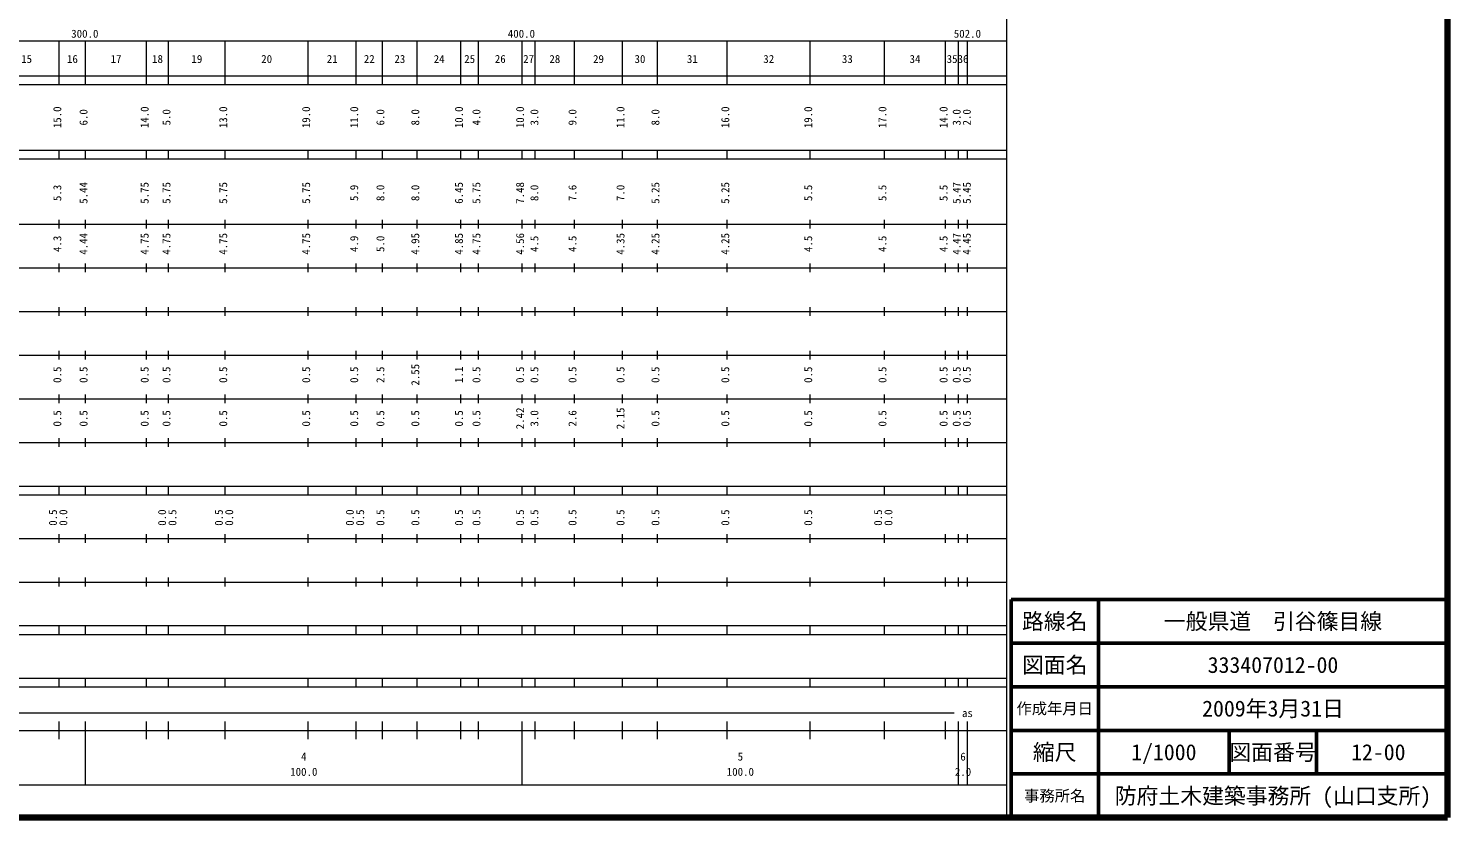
# Model space of a CAD drawing. Units: millimetres on the paper, enlarged 1000 times. Extents: x 40000 to 680000, y 20000 to 380000.
# Drawn here: x 354915 to 680000, y 20000 to 200886 of the extents above; entities that cross this region are included whole.
import ezdxf
from ezdxf.enums import TextEntityAlignment as Align

# ---------------------------------------------------------------- set-up
doc = ezdxf.new("R2010")
doc.units = ezdxf.units.MM
doc.header["$LTSCALE"] = 1000
for name, color, linetype, lineweight in [('M-TTL', 2, 'Continuous', 140), ('M-TTL-BAND', 7, 'Continuous', 13), ('M-TTL-FRAM', 2, 'Continuous', 50), ('M-TTL-LINE', 7, 'Continuous', 50)]:
    doc.layers.add(name, color=color, linetype=linetype, lineweight=lineweight)
doc.layers.add('M-TTL-TXT', color=7, linetype='Continuous')
doc.styles.add('ＭＳ ゴシック', font='')
doc.styles.get('ＭＳ ゴシック').set_extended_font_data('MS Gothic')

msp = doc.modelspace()

# ---------------------------------------------------------------- linework, layer by layer
at = {"layer": 'M-TTL'}
for p, q in [((680000, 20000), (680000, 380000)), ((40000, 20000), (680000, 20000))]:
    msp.add_line(p, q, dxfattribs=at)
at = {"layer": 'M-TTL-BAND'}
for p, q in [((579000, 20000), (579000, 370000)), ((68000, 198000), (579000, 198000)), ((362000, 188000), (362000, 198000)), ((368000, 188000), (368000, 198000)), ((382000, 188000), (382000, 198000)), ((387000, 188000), (387000, 198000)), ((400000, 188000), (400000, 198000)), ((419000, 188000), (419000, 198000)), ((430000, 188000), (430000, 198000)), ((436000, 188000), (436000, 198000)), ((444000, 188000), (444000, 198000)), ((454000, 188000), (454000, 198000)), ((458000, 188000), (458000, 198000)), ((468000, 188000), (468000, 198000)), ((471000, 188000), (471000, 198000)), ((480000, 188000), (480000, 198000)), ((491000, 188000), (491000, 198000)), ((499000, 188000), (499000, 198000)), ((515000, 188000), (515000, 198000)), ((534000, 188000), (534000, 198000)), ((551000, 188000), (551000, 198000)), ((565000, 188000), (565000, 198000)), ((568000, 188000), (568000, 198000)), ((570000, 188000), (570000, 198000)), ((40000, 190000), (579000, 190000)), ((40000, 188000), (579000, 188000)), ((40000, 173000), (579000, 173000)), ((362000, 171000), (362000, 173000)), ((368000, 171000), (368000, 173000)), ((382000, 171000), (382000, 173000)), ((387000, 171000), (387000, 173000)), ((400000, 171000), (400000, 173000)), ((419000, 171000), (419000, 173000)), ((430000, 171000), (430000, 173000)), ((436000, 171000), (436000, 173000)), ((444000, 171000), (444000, 173000)), ((454000, 171000), (454000, 173000)), ((458000, 171000), (458000, 173000)), ((468000, 171000), (468000, 173000)), ((471000, 171000), (471000, 173000)), ((480000, 171000), (480000, 173000)), ((491000, 171000), (491000, 173000)), ((499000, 171000), (499000, 173000)), ((515000, 171000), (515000, 173000)), ((534000, 171000), (534000, 173000)), ((551000, 171000), (551000, 173000)), ((565000, 171000), (565000, 173000)), ((568000, 171000), (568000, 173000)), ((570000, 171000), (570000, 173000)), ((40000, 171000), (579000, 171000)), ((362000, 155000), (362000, 157000)), ((368000, 155000), (368000, 157000)), ((382000, 155000), (382000, 157000)), ((387000, 155000), (387000, 157000)), ((400000, 155000), (400000, 157000)), ((419000, 155000), (419000, 157000)), ((430000, 155000), (430000, 157000)), ((436000, 155000), (436000, 157000)), ((444000, 155000), (444000, 157000)), ((454000, 155000), (454000, 157000)), ((458000, 155000), (458000, 157000)), ((468000, 155000), (468000, 157000)), ((471000, 155000), (471000, 157000)), ((480000, 155000), (480000, 157000)), ((491000, 155000), (491000, 157000)), ((499000, 155000), (499000, 157000)), ((515000, 155000), (515000, 157000)), ((534000, 155000), (534000, 157000)), ((551000, 155000), (551000, 157000)), ((565000, 155000), (565000, 157000)), ((568000, 155000), (568000, 157000)), ((570000, 155000), (570000, 157000)), ((40000, 156000), (579000, 156000)), ((362000, 145000), (362000, 147000)), ((368000, 145000), (368000, 147000)), ((382000, 145000), (382000, 147000)), ((387000, 145000), (387000, 147000)), ((400000, 145000), (400000, 147000)), ((419000, 145000), (419000, 147000)), ((430000, 145000), (430000, 147000)), ((436000, 145000), (436000, 147000)), ((444000, 145000), (444000, 147000)), ((454000, 145000), (454000, 147000)), ((458000, 145000), (458000, 147000)), ((468000, 145000), (468000, 147000)), ((471000, 145000), (471000, 147000)), ((480000, 145000), (480000, 147000)), ((491000, 145000), (491000, 147000)), ((499000, 145000), (499000, 147000)), ((515000, 145000), (515000, 147000)), ((534000, 145000), (534000, 147000)), ((551000, 145000), (551000, 147000)), ((565000, 145000), (565000, 147000)), ((568000, 145000), (568000, 147000)), ((570000, 145000), (570000, 147000)), ((46000, 146000), (579000, 146000)), ((362000, 135000), (362000, 137000)), ((368000, 135000), (368000, 137000)), ((382000, 135000), (382000, 137000)), ((387000, 135000), (387000, 137000)), ((400000, 135000), (400000, 137000)), ((419000, 135000), (419000, 137000)), ((430000, 135000), (430000, 137000)), ((436000, 135000), (436000, 137000)), ((444000, 135000), (444000, 137000)), ((454000, 135000), (454000, 137000)), ((458000, 135000), (458000, 137000)), ((468000, 135000), (468000, 137000)), ((471000, 135000), (471000, 137000)), ((480000, 135000), (480000, 137000)), ((491000, 135000), (491000, 137000)), ((499000, 135000), (499000, 137000)), ((515000, 135000), (515000, 137000)), ((534000, 135000), (534000, 137000)), ((551000, 135000), (551000, 137000)), ((565000, 135000), (565000, 137000)), ((568000, 135000), (568000, 137000)), ((570000, 135000), (570000, 137000)), ((52000, 136000), (579000, 136000)), ((362000, 125000), (362000, 127000)), ((368000, 125000), (368000, 127000)), ((382000, 125000), (382000, 127000)), ((387000, 125000), (387000, 127000)), ((400000, 125000), (400000, 127000)), ((419000, 125000), (419000, 127000)), ((430000, 125000), (430000, 127000)), ((436000, 125000), (436000, 127000)), ((444000, 125000), (444000, 127000)), ((454000, 125000), (454000, 127000)), ((458000, 125000), (458000, 127000)), ((468000, 125000), (468000, 127000)), ((471000, 125000), (471000, 127000)), ((480000, 125000), (480000, 127000)), ((491000, 125000), (491000, 127000)), ((499000, 125000), (499000, 127000)), ((515000, 125000), (515000, 127000)), ((534000, 125000), (534000, 127000)), ((551000, 125000), (551000, 127000)), ((565000, 125000), (565000, 127000)), ((568000, 125000), (568000, 127000)), ((570000, 125000), (570000, 127000)), ((46000, 126000), (579000, 126000)), ((52000, 116000), (579000, 116000)), ((362000, 115000), (362000, 117000)), ((368000, 115000), (368000, 117000)), ((382000, 115000), (382000, 117000)), ((387000, 115000), (387000, 117000)), ((400000, 115000), (400000, 117000)), ((419000, 115000), (419000, 117000)), ((430000, 115000), (430000, 117000)), ((436000, 115000), (436000, 117000)), ((444000, 115000), (444000, 117000)), ((454000, 115000), (454000, 117000)), ((458000, 115000), (458000, 117000)), ((468000, 115000), (468000, 117000)), ((471000, 115000), (471000, 117000)), ((480000, 115000), (480000, 117000)), ((491000, 115000), (491000, 117000)), ((499000, 115000), (499000, 117000)), ((515000, 115000), (515000, 117000)), ((534000, 115000), (534000, 117000)), ((551000, 115000), (551000, 117000)), ((565000, 115000), (565000, 117000)), ((568000, 115000), (568000, 117000)), ((570000, 115000), (570000, 117000)), ((46000, 106000), (579000, 106000)), ((362000, 105000), (362000, 107000)), ((368000, 105000), (368000, 107000)), ((382000, 105000), (382000, 107000)), ((387000, 105000), (387000, 107000)), ((400000, 105000), (400000, 107000)), ((419000, 105000), (419000, 107000)), ((430000, 105000), (430000, 107000)), ((436000, 105000), (436000, 107000)), ((444000, 105000), (444000, 107000)), ((454000, 105000), (454000, 107000)), ((458000, 105000), (458000, 107000)), ((468000, 105000), (468000, 107000)), ((471000, 105000), (471000, 107000)), ((480000, 105000), (480000, 107000)), ((491000, 105000), (491000, 107000)), ((499000, 105000), (499000, 107000)), ((515000, 105000), (515000, 107000)), ((534000, 105000), (534000, 107000)), ((551000, 105000), (551000, 107000)), ((565000, 105000), (565000, 107000)), ((568000, 105000), (568000, 107000)), ((570000, 105000), (570000, 107000)), ((40000, 96000), (579000, 96000)), ((362000, 94000), (362000, 96000)), ((368000, 94000), (368000, 96000)), ((382000, 94000), (382000, 96000)), ((387000, 94000), (387000, 96000)), ((400000, 94000), (400000, 96000)), ((419000, 94000), (419000, 96000)), ((430000, 94000), (430000, 96000)), ((436000, 94000), (436000, 96000)), ((444000, 94000), (444000, 96000)), ((454000, 94000), (454000, 96000)), ((458000, 94000), (458000, 96000)), ((468000, 94000), (468000, 96000)), ((471000, 94000), (471000, 96000)), ((480000, 94000), (480000, 96000)), ((491000, 94000), (491000, 96000)), ((499000, 94000), (499000, 96000)), ((515000, 94000), (515000, 96000)), ((534000, 94000), (534000, 96000)), ((551000, 94000), (551000, 96000)), ((565000, 94000), (565000, 96000)), ((568000, 94000), (568000, 96000)), ((570000, 94000), (570000, 96000)), ((40000, 94000), (579000, 94000)), ((362000, 83000), (362000, 85000)), ((368000, 83000), (368000, 85000)), ((382000, 83000), (382000, 85000)), ((387000, 83000), (387000, 85000)), ((400000, 83000), (400000, 85000)), ((419000, 83000), (419000, 85000)), ((430000, 83000), (430000, 85000)), ((436000, 83000), (436000, 85000)), ((444000, 83000), (444000, 85000)), ((454000, 83000), (454000, 85000)), ((458000, 83000), (458000, 85000)), ((468000, 83000), (468000, 85000)), ((471000, 83000), (471000, 85000)), ((480000, 83000), (480000, 85000)), ((491000, 83000), (491000, 85000)), ((499000, 83000), (499000, 85000)), ((515000, 83000), (515000, 85000)), ((534000, 83000), (534000, 85000)), ((551000, 83000), (551000, 85000)), ((565000, 83000), (565000, 85000)), ((568000, 83000), (568000, 85000)), ((570000, 83000), (570000, 85000)), ((49000, 84000), (579000, 84000)), ((362000, 73000), (362000, 75000)), ((368000, 73000), (368000, 75000)), ((382000, 73000), (382000, 75000)), ((387000, 73000), (387000, 75000)), ((400000, 73000), (400000, 75000)), ((419000, 73000), (419000, 75000)), ((430000, 73000), (430000, 75000)), ((436000, 73000), (436000, 75000)), ((444000, 73000), (444000, 75000)), ((454000, 73000), (454000, 75000)), ((458000, 73000), (458000, 75000)), ((468000, 73000), (468000, 75000)), ((471000, 73000), (471000, 75000)), ((480000, 73000), (480000, 75000)), ((491000, 73000), (491000, 75000)), ((499000, 73000), (499000, 75000)), ((515000, 73000), (515000, 75000)), ((534000, 73000), (534000, 75000)), ((551000, 73000), (551000, 75000)), ((565000, 73000), (565000, 75000)), ((568000, 73000), (568000, 75000)), ((570000, 73000), (570000, 75000)), ((40000, 74000), (579000, 74000)), ((40000, 64000), (579000, 64000)), ((40000, 62000), (579000, 62000)), ((362000, 62000), (362000, 64000)), ((368000, 62000), (368000, 64000)), ((382000, 62000), (382000, 64000)), ((387000, 62000), (387000, 64000)), ((400000, 62000), (400000, 64000)), ((419000, 62000), (419000, 64000)), ((430000, 62000), (430000, 64000)), ((436000, 62000), (436000, 64000)), ((444000, 62000), (444000, 64000)), ((454000, 62000), (454000, 64000)), ((458000, 62000), (458000, 64000)), ((468000, 62000), (468000, 64000)), ((471000, 62000), (471000, 64000)), ((480000, 62000), (480000, 64000)), ((491000, 62000), (491000, 64000)), ((499000, 62000), (499000, 64000)), ((515000, 62000), (515000, 64000)), ((534000, 62000), (534000, 64000)), ((551000, 62000), (551000, 64000)), ((565000, 62000), (565000, 64000)), ((568000, 62000), (568000, 64000)), ((570000, 62000), (570000, 64000)), ((40000, 52000), (579000, 52000)), ((40000, 50000), (579000, 50000)), ((362000, 50000), (362000, 52000)), ((368000, 50000), (368000, 52000)), ((382000, 50000), (382000, 52000)), ((387000, 50000), (387000, 52000)), ((400000, 50000), (400000, 52000)), ((419000, 50000), (419000, 52000)), ((430000, 50000), (430000, 52000)), ((436000, 50000), (436000, 52000)), ((444000, 50000), (444000, 52000)), ((454000, 50000), (454000, 52000)), ((458000, 50000), (458000, 52000)), ((468000, 50000), (468000, 52000)), ((471000, 50000), (471000, 52000)), ((480000, 50000), (480000, 52000)), ((491000, 50000), (491000, 52000)), ((499000, 50000), (499000, 52000)), ((515000, 50000), (515000, 52000)), ((534000, 50000), (534000, 52000)), ((551000, 50000), (551000, 52000)), ((565000, 50000), (565000, 52000)), ((568000, 50000), (568000, 52000)), ((570000, 50000), (570000, 52000)), ((71000, 44000), (567000, 44000)), ((40000, 40000), (579000, 40000)), ((362000, 38000), (362000, 42000)), ((368000, 27500), (368000, 42000)), ((382000, 38000), (382000, 42000)), ((387000, 38000), (387000, 42000)), ((400000, 38000), (400000, 42000)), ((419000, 38000), (419000, 42000)), ((430000, 38000), (430000, 42000)), ((436000, 38000), (436000, 42000)), ((444000, 38000), (444000, 42000)), ((454000, 38000), (454000, 42000)), ((458000, 38000), (458000, 42000)), ((468000, 27500), (468000, 42000)), ((471000, 38000), (471000, 42000)), ((480000, 38000), (480000, 42000)), ((491000, 38000), (491000, 42000)), ((499000, 38000), (499000, 42000)), ((515000, 38000), (515000, 42000)), ((534000, 38000), (534000, 42000)), ((551000, 38000), (551000, 42000)), ((565000, 38000), (565000, 42000)), ((568000, 27500), (568000, 42000)), ((570000, 27500), (570000, 42000)), ((68000, 27500), (579000, 27500))]:
    msp.add_line(p, q, dxfattribs=at)
at = {"layer": 'M-TTL-FRAM'}
for p, q in [((680000, 70000), (580000, 70000)), ((580000, 70000), (580000, 20000))]:
    msp.add_line(p, q, dxfattribs=at)
at = {"layer": 'M-TTL-LINE'}
for p, q in [((600000, 70000), (600000, 20000)), ((680000, 60000), (580000, 60000)), ((680000, 50000), (580000, 50000)), ((680000, 40000), (580000, 40000)), ((630000, 40000), (630000, 30000)), ((650000, 40000), (650000, 30000)), ((680000, 30000), (580000, 30000))]:
    msp.add_line(p, q, dxfattribs=at)

# ---------------------------------------------------------------- texts
at = {"layer": 'M-TTL-BAND', "style": 'ＭＳ ゴシック'}
for s, p in [('300.0', (367844, 198195)), ('400.0', (467844, 198195)), ('502.0', (570000, 198195)), ('15', (354500, 192405)), ('16', (365000, 192405)), ('17', (375000, 192405)), ('18', (384500, 192405)), ('19', (393500, 192405)), ('20', (409500, 192405)), ('21', (424500, 192405)), ('22', (433000, 192405)), ('23', (440000, 192405)), ('24', (449000, 192405)), ('25', (456000, 192405)), ('26', (463000, 192405)), ('27', (469500, 192405)), ('28', (475500, 192405)), ('29', (485500, 192405)), ('30', (495000, 192405)), ('31', (507000, 192405)), ('32', (524500, 192405)), ('33', (542500, 192405)), ('34', (558000, 192405)), ('35', (566500, 192405)), ('36', (569000, 192405)), ('as', (570000, 42500)), ('4', (418000, 32523)), ('5', (518000, 32523)), ('6', (569000, 32523)), ('100.0', (418000, 29033)), ('100.0', (518000, 29033)), ('2.0', (569000, 29033))]:
    msp.add_text(s, height=1833, dxfattribs=at).set_placement(p, align=Align.BOTTOM_CENTER)
for s, p in [('15.0', (363000, 180500)), ('6.0', (369000, 180500)), ('14.0', (383000, 180500)), ('5.0', (388000, 180500)), ('13.0', (401000, 180500)), ('19.0', (420000, 180500)), ('11.0', (431000, 180500)), ('6.0', (437000, 180500)), ('8.0', (445000, 180500)), ('10.0', (455000, 180500)), ('4.0', (459000, 180500)), ('10.0', (469000, 180500)), ('3.0', (472278, 180500)), ('9.0', (481000, 180500)), ('11.0', (492000, 180500)), ('8.0', (500000, 180500)), ('16.0', (516000, 180500)), ('19.0', (535000, 180500)), ('17.0', (552000, 180500)), ('14.0', (566000, 180500)), ('3.0', (569000, 180500)), ('2.0', (571323, 180500)), ('5.3', (363000, 163174)), ('5.44', (369000, 163174)), ('5.75', (383000, 163174)), ('5.75', (388000, 163174)), ('5.75', (401000, 163174)), ('5.75', (420000, 163174)), ('5.9', (431000, 163174)), ('8.0', (437000, 163174)), ('8.0', (445000, 163174)), ('6.45', (455000, 163174)), ('5.75', (459000, 163174)), ('7.48', (469000, 163174)), ('8.0', (472278, 163174)), ('7.6', (481000, 163174)), ('7.0', (492000, 163174)), ('5.25', (500000, 163174)), ('5.25', (516000, 163174)), ('5.5', (535000, 163174)), ('5.5', (552000, 163174)), ('5.5', (566000, 163174)), ('5.47', (569000, 163174)), ('5.45', (571323, 163174)), ('4.3', (363000, 151500)), ('4.44', (369000, 151500)), ('4.75', (383000, 151500)), ('4.75', (388000, 151500)), ('4.75', (401000, 151500)), ('4.75', (420000, 151500)), ('4.9', (431000, 151500)), ('5.0', (437000, 151500)), ('4.95', (445000, 151500)), ('4.85', (455000, 151500)), ('4.75', (459000, 151500)), ('4.56', (469000, 151500)), ('4.5', (472278, 151500)), ('4.5', (481000, 151500)), ('4.35', (492000, 151500)), ('4.25', (500000, 151500)), ('4.25', (516000, 151500)), ('4.5', (535000, 151500)), ('4.5', (552000, 151500)), ('4.5', (566000, 151500)), ('4.47', (569000, 151500)), ('4.45', (571323, 151500)), ('2.55', (445000, 121500)), ('0.5', (363000, 121500)), ('0.5', (369000, 121500)), ('0.5', (383000, 121500)), ('0.5', (388000, 121500)), ('0.5', (401000, 121500)), ('0.5', (420000, 121500)), ('0.5', (431000, 121500)), ('2.5', (437000, 121500)), ('1.1', (455000, 121500)), ('0.5', (459000, 121500)), ('0.5', (469000, 121500)), ('0.5', (472278, 121500)), ('0.5', (481000, 121500)), ('0.5', (492000, 121500)), ('0.5', (500000, 121500)), ('0.5', (516000, 121500)), ('0.5', (535000, 121500)), ('0.5', (552000, 121500)), ('0.5', (566000, 121500)), ('0.5', (569000, 121500)), ('0.5', (571323, 121500)), ('2.42', (469000, 111500)), ('2.15', (492000, 111500)), ('0.5', (363000, 111500)), ('0.5', (369000, 111500)), ('0.5', (383000, 111500)), ('0.5', (388000, 111500)), ('0.5', (401000, 111500)), ('0.5', (420000, 111500)), ('0.5', (431000, 111500)), ('0.5', (437000, 111500)), ('0.5', (445000, 111500)), ('0.5', (455000, 111500)), ('0.5', (459000, 111500)), ('3.0', (472278, 111500)), ('2.6', (481000, 111500)), ('0.5', (500000, 111500)), ('0.5', (516000, 111500)), ('0.5', (535000, 111500)), ('0.5', (552000, 111500)), ('0.5', (566000, 111500)), ('0.5', (569000, 111500)), ('0.5', (571323, 111500)), ('0.5', (362000, 88764)), ('0.0', (364370, 88764)), ('0.0', (387000, 88764)), ('0.5', (389370, 88764)), ('0.5', (400000, 88764)), ('0.0', (402370, 88764)), ('0.0', (430000, 88764)), ('0.5', (432370, 88764)), ('0.5', (437000, 88764)), ('0.5', (445000, 88764)), ('0.5', (455000, 88764)), ('0.5', (459000, 88764)), ('0.5', (469000, 88764)), ('0.5', (472278, 88764)), ('0.5', (481000, 88764)), ('0.5', (492000, 88764)), ('0.5', (500000, 88764)), ('0.5', (516000, 88764)), ('0.5', (535000, 88764)), ('0.5', (551000, 88764)), ('0.0', (553370, 88764))]:
    msp.add_text(s, height=1833, rotation=90, dxfattribs=at).set_placement(p, align=Align.BOTTOM_CENTER)
at = {"layer": 'M-TTL-TXT', "style": 'ＭＳ ゴシック'}
for s, height, p in [('路線名', 3666, (590000, 65000)), ('路線名', 3666, (590000, 65000)), ('一般県道\u3000引谷篠目線', 3666, (640000, 65000)), ('図面名', 3666, (590000, 55000)), ('図面名', 3666, (590000, 55000)), ('333407012-00', 3666, (640000, 55000)), ('作成年月日', 2566, (590000, 45000)), ('作成年月日', 2566, (590000, 45000)), ('2009年3月31日', 3666, (640000, 45000)), ('縮尺', 3666, (590000, 35000)), ('縮尺', 3666, (590000, 35000)), ('1/1000', 3666, (615000, 35000)), ('図面番号', 3666, (640000, 35000)), ('図面番号', 3666, (640000, 35000)), ('12-00', 3666, (664125, 35000)), ('事務所名', 2566, (590000, 25000)), ('事務所名', 2566, (590000, 25000)), ('防府土木建築事務所 (山口支所)', 3666, (640000, 25000))]:
    msp.add_text(s, height=height, dxfattribs=at).set_placement(p, align=Align.MIDDLE_CENTER)

doc.saveas('drawing.dxf')
